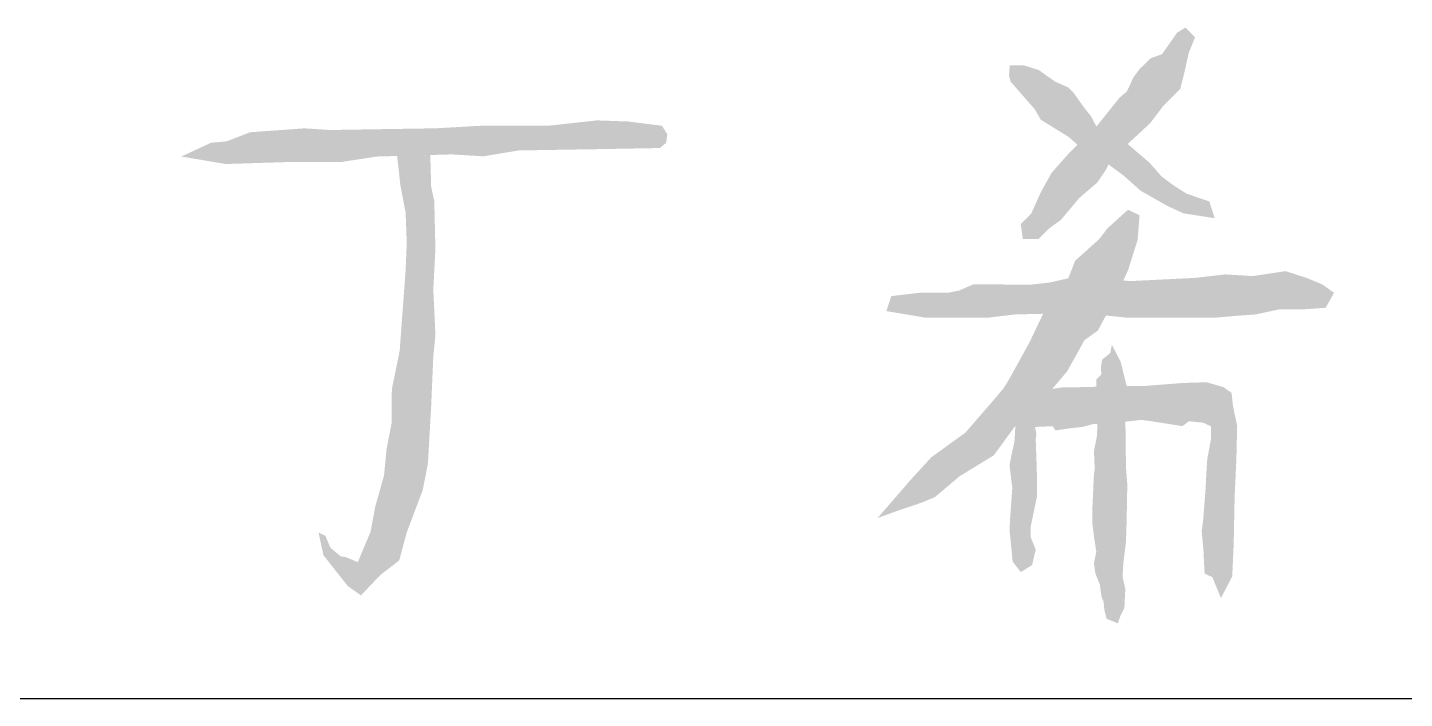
# Model space of a CAD drawing. Extents: x 4924227 to 5052693, y -485691 to -238224.
# Drawn here: x 5024355 to 5025585, y -355834 to -355234 of the extents above; entities that cross this region are included whole.
import ezdxf

# ---------------------------------------------------------------- set-up
doc = ezdxf.new("R2010")
doc.units = 0
doc.header["$LTSCALE"] = 1000
doc.header["$MEASUREMENT"] = 0
doc.layers.get('0').update_dxf_attribs({"linetype": 'CONTINUOUS'})
doc.layers.add('HATCH', color=8, linetype='CONTINUOUS')

msp = doc.modelspace()

# ---------------------------------------------------------------- hatches: boundary and pattern name
at = {"layer": 'HATCH'}
h = msp.add_hatch(color=0, dxfattribs=at)
h.paths.add_polyline_path([(5025357.1, -355355.2), (5025341.6, -355341.9), (5025337.6, -355338.5), (5025322.3, -355352.8), (5025320.5, -355356.7), (5025334.2, -355366.9), (5025349.1, -355380.2), (5025372.6, -355393.6), (5025387.5, -355400.5), (5025401.4, -355402.6), (5025415.3, -355404.8), (5025410.5, -355389.8), (5025390.2, -355382.9), (5025378.5, -355375.4), (5025367.8, -355367.4)])
h.paths.add_polyline_path([(5025337.6, -355338.5), (5025334, -355335.5), (5025325, -355329.6), (5025310.2, -355323.7), (5025309.7, -355322.9), (5025297.1, -355335), (5025292.8, -355339.2), (5025303.2, -355348.8), (5025319.2, -355355.7), (5025320.5, -355356.7), (5025322.3, -355352.8)])
h.paths.add_polyline_path([(5025369.3, -355304.6), (5025384.5, -355289.5), (5025388.3, -355274.3), (5025392.1, -355257.2), (5025397.8, -355243), (5025389.2, -355234.4), (5025381.6, -355239.2), (5025375, -355248.7), (5025368.3, -355258.2), (5025357.9, -355262), (5025348.4, -355271.4), (5025342.7, -355279), (5025337, -355291.4), (5025330.4, -355297.1), (5025319, -355311.3), (5025309.7, -355322.9), (5025310.2, -355323.7), (5025325, -355329.6), (5025334, -355335.5), (5025337.6, -355338.5), (5025346.5, -355330.3), (5025357.8, -355319.8)])
h.paths.add_polyline_path([(5025298.4, -355305.6), (5025289.4, -355292.8), (5025284.6, -355288), (5025272.8, -355282.7), (5025265.9, -355277.9), (5025258.4, -355272.5), (5025245.1, -355268.3), (5025232.3, -355268.3), (5025231.7, -355277.3), (5025233, -355282.7), (5025238.1, -355288.5), (5025245.3, -355296.8), (5025254.8, -355307.6), (5025260, -355316.8), (5025285.1, -355332.3), (5025292.8, -355339.2), (5025297.1, -355335), (5025309.7, -355322.9), (5025304.8, -355313.6)])
h.paths.add_polyline_path([(5025318.5, -355361.1), (5025320.5, -355356.7), (5025319.2, -355355.7), (5025303.2, -355348.8), (5025292.8, -355339.2), (5025286.1, -355345.7), (5025269.6, -355364.4), (5025260.1, -355381.5), (5025251.6, -355400.5), (5025242.1, -355410), (5025244, -355423.3), (5025258.2, -355423.3), (5025267.7, -355413.8), (5025278.1, -355406.2), (5025294.5, -355386.6), (5025310.4, -355373)])
h.paths.add_polyline_path([(5025346.5, -355424.2), (5025348.2, -355402.2), (5025338, -355397.2), (5025319.5, -355413.9), (5025312.3, -355423.4), (5025290.7, -355442.8), (5025284.6, -355458.5), (5025293.7, -355456.5), (5025333.7, -355460.4), (5025338, -355451.2)])
h.paths.add_polyline_path([(5025333.7, -355460.4), (5025293.7, -355456.5), (5025284.6, -355458.5), (5025283.7, -355460.9), (5025262.1, -355490.2), (5025295.1, -355489.3), (5025318.2, -355491.7), (5025326.2, -355476.5)])
h.paths.add_polyline_path([(5025521.9, -355471.4), (5025511.5, -355464), (5025497.3, -355458.1), (5025478.6, -355452.1), (5025449.3, -355456.5), (5025424.6, -355455), (5025398.1, -355458.1), (5025339.9, -355461), (5025333.7, -355460.4), (5025326.2, -355476.5), (5025318.2, -355491.7), (5025338.4, -355493.8), (5025377.2, -355493.8), (5025414.5, -355493.8), (5025430.9, -355492.3), (5025451.8, -355490.8), (5025472.7, -355486.3), (5025493.6, -355486.3), (5025514.4, -355484.8)])
h.paths.add_polyline_path([(5025283.7, -355460.9), (5025284.6, -355458.5), (5025268.4, -355462.2), (5025251.1, -355464.2), (5025223.5, -355464), (5025208.6, -355464), (5025199.7, -355464), (5025186.9, -355469.5), (5025177.3, -355471.4), (5025151.9, -355471.4), (5025126.6, -355474.4), (5025122.1, -355487.8), (5025157.9, -355493.8), (5025211.6, -355493.8), (5025237, -355490.8), (5025262.1, -355490.2)])
h.paths.add_polyline_path([(5025299.1, -355513.7), (5025311, -355505.2), (5025318.2, -355491.7), (5025295.1, -355489.3), (5025262.1, -355490.2), (5025250.1, -355515.4), (5025231.5, -355549.2), (5025226.7, -355556.9), (5025217.2, -355568.1), (5025192.7, -355596.4), (5025162.3, -355618.4), (5025143.7, -355638.7), (5025114.3, -355672.7), (5025133.5, -355665.7), (5025153.8, -355658.9), (5025165.6, -355653.9), (5025187.6, -355635.3), (5025218, -355616.7), (5025238.4, -355588.9), (5025268.7, -355559.3), (5025283.7, -355541.4)])
h.paths.add_polyline_path([(5025336.7, -355554.8), (5025315.7, -355555.2), (5025309.8, -355555.4), (5025310.2, -355563), (5025310.7, -355573.7), (5025310.2, -355583.6), (5025310.6, -355588.7), (5025322, -355588.1), (5025327.7, -355587.5), (5025335.6, -355586.6), (5025335.5, -355580)])
h.paths.add_polyline_path([(5025331.4, -355533.1), (5025323.5, -355517.9), (5025322.1, -355525.2), (5025314.8, -355531.2), (5025313.7, -355538.4), (5025314.2, -355544.4), (5025309.5, -355549.1), (5025309.8, -355555.4), (5025315.7, -355555.2), (5025336.7, -355554.8)])
h.paths.add_polyline_path([(5025310.2, -355563), (5025309.8, -355555.4), (5025293.5, -355555.8), (5025280.2, -355555.8), (5025270.4, -355557.3), (5025268.7, -355559.3), (5025238.4, -355588.9), (5025237.4, -355590.3), (5025236.5, -355604.6), (5025234.6, -355612.8), (5025232.1, -355625.5), (5025234.6, -355645.7), (5025232.7, -355672.3), (5025232.1, -355683.1), (5025234, -355702.1), (5025234.9, -355711.6), (5025242.2, -355721), (5025252.3, -355714.7), (5025255.5, -355700.8), (5025251.1, -355690), (5025251.1, -355679.9), (5025256.8, -355652.7), (5025256.8, -355640.6), (5025256.1, -355618.5), (5025255.5, -355602), (5025256.1, -355597.6), (5025254.9, -355591.3), (5025270.7, -355590.6), (5025273.2, -355594.4), (5025285.9, -355592.5), (5025297.3, -355591.3), (5025306.8, -355588.7), (5025310.6, -355588.7), (5025310.2, -355583.6), (5025310.7, -355573.7)])
h.paths.add_polyline_path([(5025430.4, -355560.9), (5025423.4, -355555.8), (5025408.2, -355551.4), (5025387.3, -355552), (5025362.6, -355553.9), (5025353.7, -355554.6), (5025336.7, -355554.8), (5025335.5, -355580), (5025335.6, -355586.6), (5025349.7, -355585), (5025358.8, -355586.2), (5025386.6, -355590.6), (5025392.3, -355586.2), (5025405, -355587.5), (5025411.9, -355590.7), (5025411.9, -355602.9), (5025408.7, -355620), (5025407.9, -355632.1), (5025407.1, -355647.6), (5025405, -355674.8), (5025403.7, -355684.3), (5025405.6, -355705.2), (5025405.6, -355709), (5025406.3, -355722.3), (5025413.2, -355725.5), (5025420.9, -355744.2), (5025431, -355724.8), (5025432.3, -355695.1), (5025433.1, -355654.9), (5025434.7, -355619.1), (5025435.4, -355590.6), (5025431.6, -355572.3)])
h.paths.add_polyline_path([(5025335.6, -355586.6), (5025327.7, -355587.5), (5025322, -355588.1), (5025310.6, -355588.7), (5025310.2, -355599.5), (5025307.5, -355612.8), (5025308.2, -355628.7), (5025307.5, -355633.3), (5025306.2, -355661.9), (5025306.2, -355678.5), (5025307.8, -355690.9), (5025309.6, -355702.9), (5025307.5, -355713), (5025308.8, -355722.3), (5025312.8, -355732.2), (5025314.2, -355742.8), (5025316.1, -355747.5), (5025316.8, -355754.8), (5025318.8, -355762.7), (5025328.8, -355766.7), (5025331.4, -355759.4), (5025334.7, -355752.8), (5025335.5, -355736.1), (5025333.1, -355725.2), (5025333.7, -355713.2), (5025336.1, -355693.9), (5025336.7, -355675.2), (5025337.3, -355642.7), (5025336.1, -355627.6)])
h = msp.add_hatch(color=0, dxfattribs=at)
h.paths.add_polyline_path([(5024926.5, -355329.8), (5024921.8, -355322.2), (5024891.4, -355318.4), (5024863.8, -355317.4), (5024820.2, -355322.2), (5024760.3, -355322.2), (5024719.5, -355324.5), (5024687.2, -355325), (5024625.5, -355326), (5024602.6, -355324.5), (5024581.8, -355326), (5024554, -355328), (5024533.2, -355336.1), (5024519.1, -355337.4), (5024492.6, -355349.7), (5024532.4, -355356.4), (5024591.3, -355354.5), (5024635.9, -355354.5), (5024667.3, -355349.7), (5024699.6, -355348.8), (5024733.7, -355347.8), (5024762.5, -355349.5), (5024772.7, -355347.8), (5024793.5, -355344.3), (5024834.4, -355343.6), (5024864.8, -355343.1), (5024919.9, -355342.1), (5024925.6, -355337.4)])
h.paths.add_polyline_path([(5024714.9, -355348.3), (5024699.6, -355348.8), (5024685.3, -355349.2), (5024688.2, -355375.3), (5024692.9, -355400), (5024693.9, -355426.6), (5024692.9, -355451.2), (5024691, -355476.9), (5024687.6, -355523.2), (5024680.6, -355557.5), (5024680.3, -355588.3), (5024675.9, -355610.8), (5024673.6, -355634.7), (5024665.8, -355662.3), (5024661.6, -355684.9), (5024653.3, -355704.7), (5024647.6, -355718.4), (5024641.3, -355733.5), (5024653, -355741.8), (5024670.1, -355723.8), (5024687.2, -355710.5), (5024693.8, -355685.8), (5024708.1, -355647.9), (5024712.8, -355624.1), (5024715.7, -355572.9), (5024717.6, -355528.3), (5024719.5, -355509.3), (5024717.6, -355468.5), (5024719.5, -355432.5), (5024718.5, -355389.8), (5024715.7, -355376.5)])
h.paths.add_polyline_path([(5024650.2, -355712.1), (5024639.7, -355707.7), (5024635.1, -355707), (5024625.8, -355699.3), (5024621.2, -355688.5), (5024615.1, -355685.5), (5024619.5, -355705.8), (5024625.8, -355713.9), (5024641.3, -355733.5), (5024647.6, -355718.4)])

# ---------------------------------------------------------------- linework, layer by layer
msp.add_line((5022551.5, -355833.9), (5028051.5, -355833.9))

doc.saveas('drawing.dxf')
